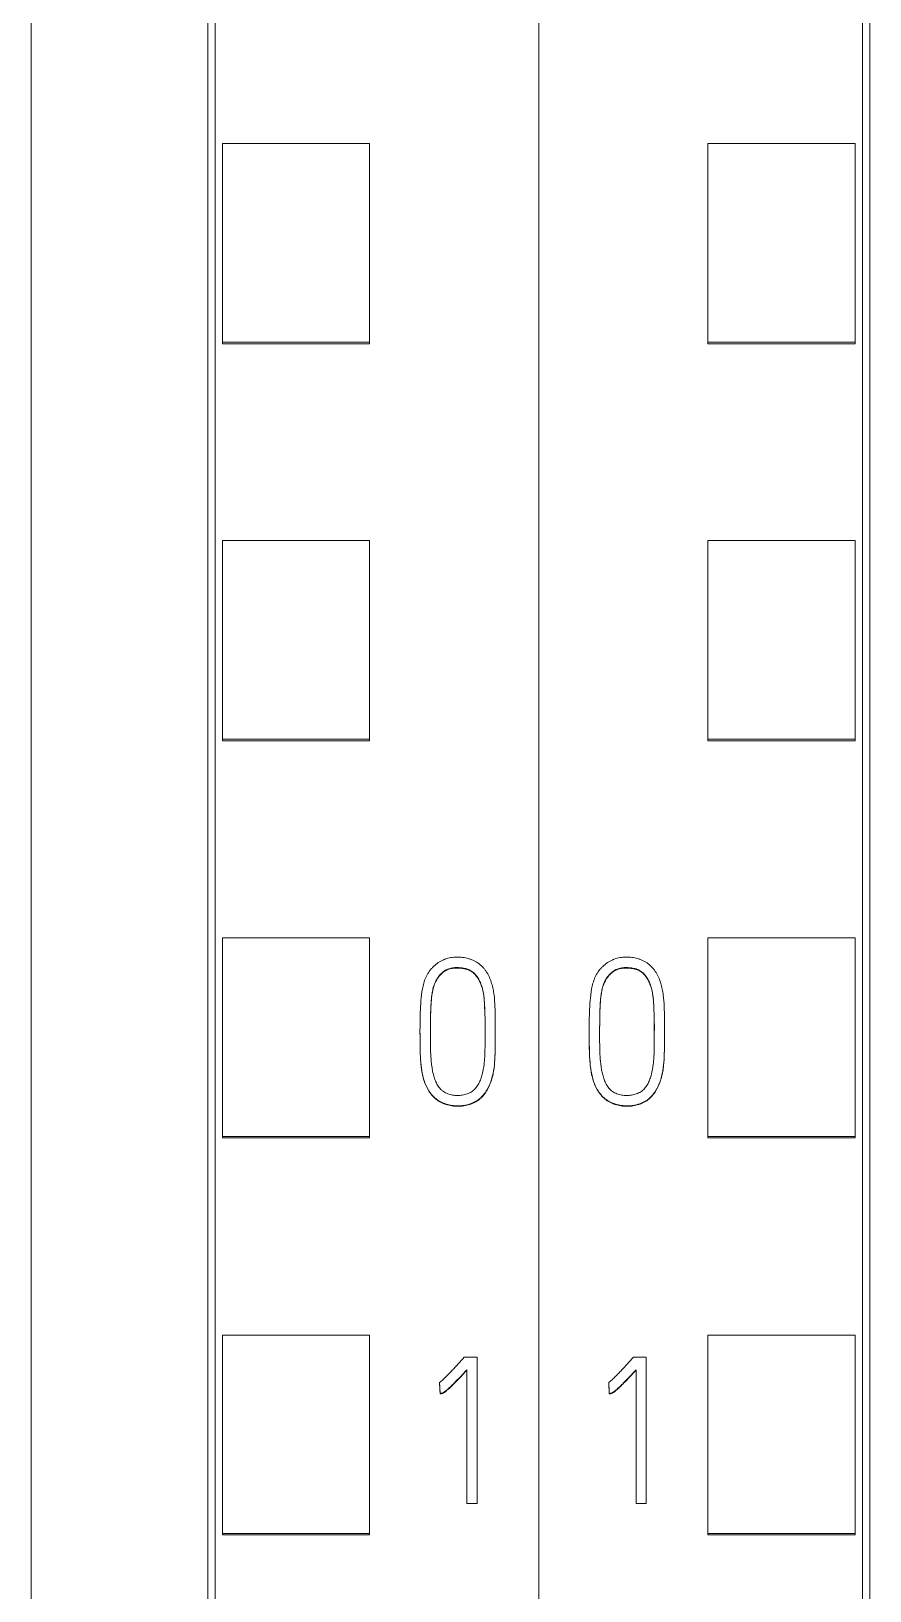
# Model space of a CAD drawing. Header units: millimetres. Extents: x 4134 to 7422, y 1400 to 3585.
# Drawn here: x 5174.15 to 5185.55, y 3293.97 to 3315.18 of the extents above; entities that cross this region are included whole.
import ezdxf

# ---------------------------------------------------------------- set-up
doc = ezdxf.new("R2010")
doc.units = ezdxf.units.MM
doc.layers.add('000-PI-Oprema', color=30, linetype='Continuous', lineweight=5)

# ---------------------------------------------------------------- blocks, each defined once
blk = doc.blocks.new('S7-1500 DI HF - 6ES7521-1BL00-0AB0')
at = {"layer": '000-PI-Oprema', "color": 0, "linetype": 'ByBlock', "lineweight": 0}
for p, q in [((0, 134.681), (0, 21.262)), ((34.8, 134.681), (34.8, 21.262)), ((4.4, 132.4), (4.4, 23.585)), ((30.4, 23.585), (30.4, 132.4)), ((2.3, 85.17), (2.3, 87.872)), ((4.3, 87.872), (2.3, 87.872)), ((4.3, 85.17), (4.3, 87.872)), ((30.5, 85.17), (30.5, 87.872)), ((30.5, 87.872), (32.5, 87.872)), ((32.5, 85.17), (32.5, 87.872)), ((2.3, 85.149), (2.3, 85.17)), ((4.3, 85.17), (2.3, 85.17)), ((4.3, 85.149), (2.3, 85.149)), ((4.3, 85.149), (4.3, 85.17)), ((30.5, 85.17), (32.5, 85.17)), ((30.5, 85.149), (30.5, 85.17)), ((30.5, 85.149), (32.5, 85.149)), ((32.5, 85.149), (32.5, 85.17)), ((2.3, 79.769), (2.3, 82.471)), ((4.3, 82.471), (2.3, 82.471)), ((4.3, 79.769), (4.3, 82.471)), ((30.5, 79.769), (30.5, 82.471)), ((30.5, 82.471), (32.5, 82.471)), ((32.5, 79.769), (32.5, 82.471)), ((2.3, 79.75), (2.3, 79.769)), ((4.3, 79.769), (2.3, 79.769)), ((4.3, 79.75), (4.3, 79.769)), ((30.5, 79.75), (30.5, 79.769)), ((30.5, 79.769), (32.5, 79.769)), ((32.5, 79.75), (32.5, 79.769)), ((4.3, 79.75), (2.3, 79.75)), ((30.5, 79.75), (32.5, 79.75)), ((2.3, 74.367), (2.3, 77.069)), ((4.3, 77.069), (2.3, 77.069)), ((4.3, 74.367), (4.3, 77.069)), ((30.5, 74.367), (30.5, 77.069)), ((30.5, 77.069), (32.5, 77.069)), ((32.5, 74.367), (32.5, 77.069)), ((0.685, 75.808), (0.685, 75.802)), ((1.709, 75.76), (1.709, 75.766)), ((33.185, 75.808), (33.185, 75.802)), ((34.209, 75.76), (34.209, 75.766)), ((2.3, 74.35), (2.3, 74.367)), ((4.3, 74.367), (2.3, 74.367)), ((4.3, 74.35), (2.3, 74.35)), ((4.3, 74.35), (4.3, 74.367)), ((30.5, 74.35), (30.5, 74.367)), ((30.5, 74.367), (32.5, 74.367)), ((30.5, 74.35), (32.5, 74.35)), ((32.5, 74.35), (32.5, 74.367)), ((2.3, 68.966), (2.3, 71.667)), ((4.3, 71.667), (2.3, 71.667)), ((4.3, 68.966), (4.3, 71.667)), ((30.5, 68.966), (30.5, 71.667)), ((30.5, 71.667), (32.5, 71.667)), ((32.5, 68.966), (32.5, 71.667)), ((1.461, 71.366), (1.286, 71.366)), ((1.461, 69.377), (1.461, 71.366)), ((33.961, 71.366), (33.786, 71.366)), ((33.961, 69.377), (33.961, 71.366)), ((1.322, 71.194), (1.322, 69.377)), ((33.822, 71.194), (33.822, 69.377)), ((0.95, 71.02), (0.95, 71.014)), ((0.959, 70.873), (0.959, 70.867)), ((33.45, 71.02), (33.45, 71.014)), ((33.459, 70.873), (33.459, 70.867)), ((1.322, 69.377), (1.461, 69.377)), ((33.822, 69.377), (33.961, 69.377)), ((2.3, 68.95), (2.3, 68.966)), ((4.3, 68.966), (2.3, 68.966)), ((4.3, 68.95), (2.3, 68.95)), ((4.3, 68.95), (4.3, 68.966)), ((30.5, 68.95), (30.5, 68.966)), ((30.5, 68.966), (32.5, 68.966)), ((30.5, 68.95), (32.5, 68.95)), ((32.5, 68.95), (32.5, 68.966))]:
    blk.add_line(p, q, dxfattribs=at)
for points, knots in [([(4.5, 132.586), (4.5, 129.542), (4.5, 119.972), (4.5, 105.802), (4.5, 91.235), (4.5, 77.025), (4.5, 62.731), (4.5, 47.245), (4.5, 34.605), (4.5, 26.64), (4.5, 23.299)], [0, 0, 0, 0, 0.083934, 0.263736, 0.389889, 0.484142, 0.653794, 0.78188, 0.908517, 1, 1, 1, 1]), ([(30.3, 23.299), (30.3, 26.64), (30.3, 34.605), (30.3, 47.245), (30.3, 62.731), (30.3, 77.025), (30.3, 91.235), (30.3, 105.802), (30.3, 119.972), (30.3, 129.542), (30.3, 132.586)], [0, 0, 0, 0, 0.091483, 0.21812, 0.346206, 0.515858, 0.610111, 0.736264, 0.916066, 1, 1, 1, 1]), ([(27.9, 129.52), (27.9, 127.497), (27.9, 118.948), (27.9, 105.802), (27.9, 91.235), (27.9, 77.025), (27.9, 62.731), (27.9, 47.245), (27.9, 34.486), (27.9, 25.605), (27.9, 21.348), (27.9, 20.55)], [0, 0, 0, 0, 0.055935, 0.236292, 0.362833, 0.457376, 0.627551, 0.756032, 0.883059, 0.978086, 1, 1, 1, 1]), ([(1.026, 76.779), (1.052, 76.789), (1.078, 76.796), (1.13, 76.805), (1.157, 76.808), (1.212, 76.809), (1.238, 76.807), (1.292, 76.8), (1.318, 76.794), (1.357, 76.783), (1.37, 76.778), (1.395, 76.769), (1.42, 76.758), (1.444, 76.746), (1.461, 76.735), (1.467, 76.732), (1.478, 76.724), (1.483, 76.72), (1.51, 76.7), (1.53, 76.681), (1.556, 76.651), (1.564, 76.64), (1.58, 76.619), (1.588, 76.607), (1.609, 76.573), (1.621, 76.549), (1.642, 76.5), (1.651, 76.475), (1.663, 76.436), (1.667, 76.423), (1.673, 76.397), (1.682, 76.358), (1.697, 76.266), (1.702, 76.187), (1.707, 76.081), (1.708, 76.028), (1.709, 75.922), (1.709, 75.869), (1.709, 75.763), (1.709, 75.657), (1.708, 75.551), (1.704, 75.446), (1.702, 75.393), (1.691, 75.287), (1.682, 75.235), (1.665, 75.17), (1.662, 75.157), (1.653, 75.131), (1.649, 75.118), (1.635, 75.08), (1.624, 75.056), (1.606, 75.019), (1.599, 75.008), (1.585, 74.984), (1.578, 74.973), (1.555, 74.94), (1.537, 74.92), (1.508, 74.892), (1.498, 74.883), (1.482, 74.871), (1.477, 74.867), (1.465, 74.859), (1.46, 74.855), (1.431, 74.837), (1.407, 74.826), (1.369, 74.811), (1.356, 74.807), (1.33, 74.8), (1.316, 74.796), (1.277, 74.789), (1.25, 74.786), (1.21, 74.784), (1.196, 74.784), (1.169, 74.785), (1.155, 74.786), (1.115, 74.79), (1.088, 74.795), (1.049, 74.806), (1.037, 74.81), (1.011, 74.819), (0.998, 74.824), (0.961, 74.841), (0.938, 74.855), (0.905, 74.878), (0.895, 74.887), (0.874, 74.905), (0.865, 74.915), (0.837, 74.945), (0.821, 74.966), (0.799, 75.001), (0.792, 75.012), (0.779, 75.036), (0.773, 75.048), (0.757, 75.085), (0.747, 75.11), (0.735, 75.149), (0.731, 75.162), (0.725, 75.188), (0.722, 75.201), (0.713, 75.241), (0.709, 75.267), (0.691, 75.4), (0.688, 75.507), (0.686, 75.668), (0.685, 75.721), (0.685, 75.828), (0.685, 75.882), (0.687, 75.989), (0.688, 76.042), (0.693, 76.149), (0.696, 76.202), (0.707, 76.308), (0.714, 76.361), (0.732, 76.44), (0.739, 76.466), (0.753, 76.504), (0.758, 76.517), (0.769, 76.542), (0.775, 76.555), (0.795, 76.591), (0.81, 76.614), (0.836, 76.646), (0.846, 76.656), (0.865, 76.676), (0.875, 76.686), (0.906, 76.713), (0.928, 76.729), (0.963, 76.75), (0.976, 76.757), (0.994, 76.766), (1.004, 76.77), (1.015, 76.775), (1.02, 76.777), (1.023, 76.778), (1.025, 76.779), (1.026, 76.779)], [0, 0, 0, 0, 0.015625, 0.015625, 0.03125, 0.03125, 0.046875, 0.046875, 0.0625, 0.0625, 0.070313, 0.070313, 0.078125, 0.085938, 0.085938, 0.089844, 0.089844, 0.09375, 0.09375, 0.109375, 0.109375, 0.117188, 0.117188, 0.125, 0.125, 0.140625, 0.140625, 0.15625, 0.15625, 0.164063, 0.164063, 0.171875, 0.1875, 0.21875, 0.21875, 0.25, 0.25, 0.28125, 0.28125, 0.3125, 0.34375, 0.34375, 0.375, 0.375, 0.40625, 0.40625, 0.414063, 0.414063, 0.421875, 0.421875, 0.4375, 0.4375, 0.445313, 0.445313, 0.453125, 0.453125, 0.46875, 0.46875, 0.476563, 0.476563, 0.480469, 0.480469, 0.484375, 0.484375, 0.5, 0.5, 0.507813, 0.507813, 0.515625, 0.515625, 0.53125, 0.53125, 0.539063, 0.539063, 0.546875, 0.546875, 0.5625, 0.5625, 0.570313, 0.570313, 0.578125, 0.578125, 0.59375, 0.59375, 0.601563, 0.601563, 0.609375, 0.609375, 0.625, 0.625, 0.632813, 0.632813, 0.640625, 0.640625, 0.65625, 0.65625, 0.664063, 0.664063, 0.671875, 0.671875, 0.6875, 0.6875, 0.75, 0.75, 0.78125, 0.78125, 0.8125, 0.8125, 0.84375, 0.84375, 0.875, 0.875, 0.90625, 0.90625, 0.921875, 0.921875, 0.929688, 0.929688, 0.9375, 0.9375, 0.953125, 0.953125, 0.960938, 0.960938, 0.96875, 0.96875, 0.984375, 0.984375, 0.992188, 0.992188, 0.996094, 0.998047, 0.999023, 0.999023, 1, 1, 1, 1]), ([(33.526, 76.779), (33.552, 76.789), (33.578, 76.796), (33.63, 76.805), (33.657, 76.808), (33.712, 76.809), (33.738, 76.807), (33.792, 76.8), (33.818, 76.794), (33.857, 76.783), (33.87, 76.778), (33.895, 76.769), (33.92, 76.758), (33.944, 76.746), (33.961, 76.735), (33.967, 76.732), (33.978, 76.724), (33.983, 76.72), (34.01, 76.7), (34.03, 76.681), (34.056, 76.651), (34.064, 76.64), (34.08, 76.619), (34.088, 76.607), (34.109, 76.573), (34.121, 76.549), (34.142, 76.5), (34.151, 76.475), (34.163, 76.436), (34.167, 76.423), (34.173, 76.397), (34.182, 76.358), (34.197, 76.266), (34.202, 76.187), (34.207, 76.081), (34.208, 76.028), (34.209, 75.922), (34.209, 75.869), (34.209, 75.763), (34.209, 75.657), (34.208, 75.551), (34.204, 75.446), (34.202, 75.393), (34.191, 75.287), (34.182, 75.235), (34.165, 75.17), (34.162, 75.157), (34.153, 75.131), (34.149, 75.118), (34.135, 75.08), (34.124, 75.056), (34.106, 75.019), (34.099, 75.008), (34.085, 74.984), (34.078, 74.973), (34.055, 74.94), (34.037, 74.92), (34.008, 74.892), (33.998, 74.883), (33.982, 74.871), (33.977, 74.867), (33.965, 74.859), (33.96, 74.855), (33.931, 74.837), (33.907, 74.826), (33.869, 74.811), (33.856, 74.807), (33.83, 74.8), (33.816, 74.796), (33.777, 74.789), (33.75, 74.786), (33.71, 74.784), (33.696, 74.784), (33.669, 74.785), (33.655, 74.786), (33.615, 74.79), (33.588, 74.795), (33.549, 74.806), (33.537, 74.81), (33.511, 74.819), (33.498, 74.824), (33.461, 74.841), (33.438, 74.855), (33.405, 74.878), (33.395, 74.887), (33.374, 74.905), (33.365, 74.915), (33.337, 74.945), (33.321, 74.966), (33.299, 75.001), (33.292, 75.012), (33.279, 75.036), (33.273, 75.048), (33.257, 75.085), (33.247, 75.11), (33.235, 75.149), (33.231, 75.162), (33.225, 75.188), (33.222, 75.201), (33.213, 75.241), (33.209, 75.267), (33.191, 75.4), (33.188, 75.507), (33.186, 75.668), (33.185, 75.721), (33.185, 75.828), (33.185, 75.882), (33.187, 75.989), (33.188, 76.042), (33.193, 76.149), (33.196, 76.202), (33.207, 76.308), (33.214, 76.361), (33.232, 76.44), (33.239, 76.466), (33.253, 76.504), (33.258, 76.517), (33.269, 76.542), (33.275, 76.555), (33.295, 76.591), (33.31, 76.614), (33.336, 76.646), (33.346, 76.656), (33.365, 76.676), (33.375, 76.686), (33.406, 76.713), (33.428, 76.729), (33.463, 76.75), (33.476, 76.757), (33.494, 76.766), (33.504, 76.77), (33.515, 76.775), (33.52, 76.777), (33.523, 76.778), (33.525, 76.779), (33.526, 76.779)], [0, 0, 0, 0, 0.015625, 0.015625, 0.03125, 0.03125, 0.046875, 0.046875, 0.0625, 0.0625, 0.070312, 0.070312, 0.078125, 0.085937, 0.085937, 0.089844, 0.089844, 0.09375, 0.09375, 0.109375, 0.109375, 0.117187, 0.117187, 0.125, 0.125, 0.140625, 0.140625, 0.15625, 0.15625, 0.164062, 0.164062, 0.171875, 0.1875, 0.21875, 0.21875, 0.25, 0.25, 0.28125, 0.28125, 0.3125, 0.34375, 0.34375, 0.375, 0.375, 0.40625, 0.40625, 0.414062, 0.414062, 0.421875, 0.421875, 0.4375, 0.4375, 0.445312, 0.445312, 0.453125, 0.453125, 0.46875, 0.46875, 0.476562, 0.476562, 0.480469, 0.480469, 0.484375, 0.484375, 0.5, 0.5, 0.507812, 0.507812, 0.515625, 0.515625, 0.53125, 0.53125, 0.539062, 0.539062, 0.546875, 0.546875, 0.5625, 0.5625, 0.570312, 0.570312, 0.578125, 0.578125, 0.59375, 0.59375, 0.601562, 0.601562, 0.609375, 0.609375, 0.625, 0.625, 0.632812, 0.632812, 0.640625, 0.640625, 0.65625, 0.65625, 0.664062, 0.664062, 0.671875, 0.671875, 0.6875, 0.6875, 0.75, 0.75, 0.78125, 0.78125, 0.8125, 0.8125, 0.84375, 0.84375, 0.875, 0.875, 0.90625, 0.90625, 0.921875, 0.921875, 0.929687, 0.929687, 0.9375, 0.9375, 0.953125, 0.953125, 0.960937, 0.960937, 0.96875, 0.96875, 0.984375, 0.984375, 0.992187, 0.992187, 0.996094, 0.998047, 0.999023, 0.999023, 1, 1, 1, 1]), ([(1.369, 76.626), (1.389, 76.615), (1.407, 76.602), (1.439, 76.571), (1.453, 76.553), (1.478, 76.516), (1.489, 76.496), (1.508, 76.456), (1.517, 76.435), (1.538, 76.371), (1.547, 76.328), (1.555, 76.262), (1.557, 76.239), (1.561, 76.195), (1.562, 76.172), (1.567, 76.061), (1.57, 75.971), (1.571, 75.793), (1.57, 75.703), (1.569, 75.569), (1.568, 75.502), (1.564, 75.435), (1.561, 75.391), (1.558, 75.368), (1.55, 75.302), (1.542, 75.258), (1.525, 75.193), (1.519, 75.172), (1.508, 75.14), (1.504, 75.13), (1.495, 75.109), (1.485, 75.089), (1.474, 75.07), (1.462, 75.051), (1.455, 75.041), (1.434, 75.015), (1.419, 74.999), (1.391, 74.979), (1.382, 74.973), (1.362, 74.962), (1.352, 74.957), (1.331, 74.948), (1.321, 74.945), (1.299, 74.938), (1.288, 74.935), (1.255, 74.929), (1.233, 74.926), (1.2, 74.925), (1.188, 74.925), (1.166, 74.926), (1.155, 74.927), (1.122, 74.932), (1.1, 74.937), (1.068, 74.947), (1.057, 74.951), (1.036, 74.96), (1.016, 74.97), (0.998, 74.983), (0.985, 74.993), (0.98, 74.997), (0.972, 75.005), (0.968, 75.009), (0.956, 75.021), (0.949, 75.029), (0.936, 75.047), (0.93, 75.057), (0.912, 75.086), (0.903, 75.106), (0.886, 75.147), (0.879, 75.169), (0.87, 75.201), (0.867, 75.212), (0.862, 75.233), (0.854, 75.266), (0.849, 75.299), (0.84, 75.364), (0.836, 75.408), (0.828, 75.54), (0.827, 75.628), (0.827, 75.761), (0.827, 75.805), (0.828, 75.893), (0.828, 76.025), (0.833, 76.157), (0.843, 76.267), (0.846, 76.289), (0.853, 76.333), (0.857, 76.355), (0.864, 76.387), (0.867, 76.397), (0.874, 76.419), (0.877, 76.429), (0.889, 76.46), (0.898, 76.48), (0.914, 76.508), (0.92, 76.518), (0.933, 76.536), (0.939, 76.545), (0.96, 76.571), (0.976, 76.586), (1.001, 76.607), (1.01, 76.614), (1.029, 76.626), (1.038, 76.632), (1.068, 76.646), (1.089, 76.653), (1.132, 76.662), (1.154, 76.664), (1.198, 76.665), (1.22, 76.664), (1.264, 76.659), (1.286, 76.656), (1.318, 76.648), (1.329, 76.644), (1.344, 76.638), (1.349, 76.636), (1.357, 76.633), (1.359, 76.632), (1.364, 76.629), (1.367, 76.628), (1.369, 76.626)], [0, 0, 0, 0, 0.015625, 0.015625, 0.03125, 0.03125, 0.046875, 0.046875, 0.0625, 0.0625, 0.09375, 0.09375, 0.109375, 0.109375, 0.125, 0.125, 0.1875, 0.1875, 0.25, 0.25, 0.28125, 0.296875, 0.296875, 0.3125, 0.3125, 0.34375, 0.34375, 0.359375, 0.359375, 0.367188, 0.367188, 0.375, 0.382813, 0.382813, 0.390625, 0.390625, 0.40625, 0.40625, 0.414063, 0.414063, 0.421875, 0.421875, 0.429688, 0.429688, 0.4375, 0.4375, 0.453125, 0.453125, 0.460938, 0.460938, 0.46875, 0.46875, 0.484375, 0.484375, 0.492188, 0.492188, 0.5, 0.507813, 0.507813, 0.511719, 0.511719, 0.515625, 0.515625, 0.523438, 0.523438, 0.53125, 0.53125, 0.546875, 0.546875, 0.5625, 0.5625, 0.570313, 0.570313, 0.578125, 0.59375, 0.59375, 0.625, 0.625, 0.6875, 0.6875, 0.71875, 0.71875, 0.75, 0.8125, 0.8125, 0.828125, 0.828125, 0.84375, 0.84375, 0.851563, 0.851563, 0.859375, 0.859375, 0.875, 0.875, 0.882813, 0.882813, 0.890625, 0.890625, 0.90625, 0.90625, 0.914063, 0.914063, 0.921875, 0.921875, 0.9375, 0.9375, 0.953125, 0.953125, 0.96875, 0.96875, 0.984375, 0.984375, 0.992187, 0.992187, 0.996094, 0.996094, 0.998047, 0.998047, 1, 1, 1, 1]), ([(1.369, 76.62), (1.349, 76.631), (1.328, 76.639), (1.296, 76.647), (1.285, 76.649), (1.263, 76.653), (1.252, 76.655), (1.219, 76.658), (1.196, 76.659), (1.152, 76.658), (1.13, 76.655), (1.097, 76.648), (1.086, 76.645), (1.065, 76.638), (1.054, 76.633), (1.034, 76.623), (1.025, 76.618), (1.006, 76.605), (0.997, 76.598), (0.98, 76.583), (0.972, 76.576), (0.956, 76.559), (0.949, 76.551), (0.928, 76.524), (0.916, 76.505), (0.9, 76.476), (0.895, 76.466), (0.886, 76.445), (0.882, 76.435), (0.87, 76.403), (0.864, 76.382), (0.85, 76.316), (0.844, 76.272), (0.836, 76.184), (0.833, 76.139), (0.83, 76.05), (0.829, 76.006), (0.828, 75.917), (0.827, 75.872), (0.827, 75.789), (0.827, 75.751), (0.827, 75.712)], [0, 0, 0, 0, 0.050692, 0.050692, 0.076038, 0.076038, 0.101384, 0.101384, 0.152076, 0.152076, 0.202768, 0.202768, 0.228114, 0.228114, 0.25346, 0.25346, 0.278806, 0.278806, 0.304152, 0.304152, 0.329498, 0.329498, 0.354844, 0.354844, 0.405536, 0.405536, 0.430882, 0.430882, 0.456228, 0.456228, 0.506919, 0.506919, 0.608303, 0.608303, 0.709687, 0.709687, 0.811071, 0.811071, 0.912455, 0.912455, 1, 1, 1, 1]), ([(1.571, 75.808), (1.571, 75.834), (1.571, 75.86), (1.57, 75.974), (1.567, 76.062), (1.56, 76.194), (1.558, 76.238), (1.546, 76.325), (1.537, 76.368), (1.52, 76.42), (1.516, 76.431), (1.507, 76.451), (1.503, 76.462), (1.488, 76.492), (1.478, 76.511), (1.459, 76.538), (1.452, 76.547), (1.438, 76.565), (1.423, 76.581), (1.406, 76.595), (1.393, 76.605), (1.388, 76.609), (1.379, 76.615), (1.374, 76.617), (1.369, 76.62)], [0, 0, 0, 0, 0.088977, 0.088977, 0.392651, 0.392651, 0.544488, 0.544488, 0.696326, 0.696326, 0.734285, 0.734285, 0.772244, 0.772244, 0.848163, 0.848163, 0.886122, 0.886122, 0.924081, 0.962041, 0.962041, 0.98102, 0.98102, 1, 1, 1, 1]), ([(33.869, 76.626), (33.889, 76.615), (33.907, 76.602), (33.939, 76.571), (33.953, 76.553), (33.978, 76.516), (33.989, 76.496), (34.008, 76.456), (34.017, 76.435), (34.038, 76.371), (34.047, 76.328), (34.055, 76.262), (34.057, 76.239), (34.061, 76.195), (34.062, 76.172), (34.067, 76.061), (34.07, 75.971), (34.071, 75.793), (34.07, 75.703), (34.069, 75.569), (34.068, 75.502), (34.064, 75.435), (34.061, 75.391), (34.058, 75.368), (34.05, 75.302), (34.042, 75.258), (34.025, 75.193), (34.019, 75.172), (34.008, 75.14), (34.004, 75.13), (33.995, 75.109), (33.985, 75.089), (33.974, 75.07), (33.962, 75.051), (33.955, 75.041), (33.934, 75.015), (33.919, 74.999), (33.891, 74.979), (33.882, 74.973), (33.862, 74.962), (33.852, 74.957), (33.831, 74.948), (33.821, 74.945), (33.799, 74.938), (33.788, 74.935), (33.755, 74.929), (33.733, 74.926), (33.7, 74.925), (33.688, 74.925), (33.666, 74.926), (33.655, 74.927), (33.622, 74.932), (33.6, 74.937), (33.568, 74.947), (33.557, 74.951), (33.536, 74.96), (33.516, 74.97), (33.498, 74.983), (33.485, 74.993), (33.48, 74.997), (33.472, 75.005), (33.468, 75.009), (33.456, 75.021), (33.449, 75.029), (33.436, 75.047), (33.43, 75.057), (33.412, 75.086), (33.403, 75.106), (33.386, 75.147), (33.379, 75.169), (33.37, 75.201), (33.367, 75.212), (33.362, 75.233), (33.354, 75.266), (33.349, 75.299), (33.34, 75.364), (33.336, 75.408), (33.328, 75.54), (33.327, 75.628), (33.327, 75.761), (33.327, 75.805), (33.328, 75.893), (33.328, 76.025), (33.333, 76.157), (33.343, 76.267), (33.346, 76.289), (33.353, 76.333), (33.357, 76.355), (33.364, 76.387), (33.367, 76.397), (33.374, 76.419), (33.377, 76.429), (33.389, 76.46), (33.398, 76.48), (33.414, 76.508), (33.42, 76.518), (33.433, 76.536), (33.439, 76.545), (33.46, 76.571), (33.476, 76.586), (33.501, 76.607), (33.51, 76.614), (33.529, 76.626), (33.538, 76.632), (33.568, 76.646), (33.589, 76.653), (33.632, 76.662), (33.654, 76.664), (33.698, 76.665), (33.72, 76.664), (33.764, 76.659), (33.786, 76.656), (33.818, 76.648), (33.829, 76.644), (33.844, 76.638), (33.849, 76.636), (33.857, 76.633), (33.859, 76.632), (33.864, 76.629), (33.867, 76.628), (33.869, 76.626)], [0, 0, 0, 0, 0.015625, 0.015625, 0.03125, 0.03125, 0.046875, 0.046875, 0.0625, 0.0625, 0.09375, 0.09375, 0.109375, 0.109375, 0.125, 0.125, 0.1875, 0.1875, 0.25, 0.25, 0.28125, 0.296875, 0.296875, 0.3125, 0.3125, 0.34375, 0.34375, 0.359375, 0.359375, 0.367187, 0.367187, 0.375, 0.382812, 0.382812, 0.390625, 0.390625, 0.40625, 0.40625, 0.414062, 0.414062, 0.421875, 0.421875, 0.429687, 0.429687, 0.4375, 0.4375, 0.453125, 0.453125, 0.460937, 0.460937, 0.46875, 0.46875, 0.484375, 0.484375, 0.492187, 0.492187, 0.5, 0.507812, 0.507812, 0.511719, 0.511719, 0.515625, 0.515625, 0.523437, 0.523437, 0.53125, 0.53125, 0.546875, 0.546875, 0.5625, 0.5625, 0.570312, 0.570312, 0.578125, 0.59375, 0.59375, 0.625, 0.625, 0.6875, 0.6875, 0.71875, 0.71875, 0.75, 0.8125, 0.8125, 0.828125, 0.828125, 0.84375, 0.84375, 0.851562, 0.851562, 0.859375, 0.859375, 0.875, 0.875, 0.882812, 0.882812, 0.890625, 0.890625, 0.90625, 0.90625, 0.914062, 0.914062, 0.921875, 0.921875, 0.9375, 0.9375, 0.953125, 0.953125, 0.96875, 0.96875, 0.984375, 0.984375, 0.992188, 0.992188, 0.996094, 0.996094, 0.998047, 0.998047, 1, 1, 1, 1]), ([(33.869, 76.62), (33.849, 76.631), (33.828, 76.639), (33.796, 76.647), (33.785, 76.649), (33.763, 76.653), (33.752, 76.655), (33.719, 76.658), (33.696, 76.659), (33.652, 76.658), (33.63, 76.655), (33.597, 76.648), (33.586, 76.645), (33.565, 76.638), (33.554, 76.633), (33.534, 76.623), (33.525, 76.618), (33.506, 76.605), (33.497, 76.598), (33.48, 76.583), (33.472, 76.576), (33.456, 76.559), (33.449, 76.551), (33.428, 76.524), (33.416, 76.505), (33.4, 76.476), (33.395, 76.466), (33.386, 76.445), (33.382, 76.435), (33.37, 76.403), (33.364, 76.382), (33.35, 76.316), (33.344, 76.272), (33.336, 76.184), (33.333, 76.139), (33.33, 76.05), (33.329, 76.006), (33.328, 75.917), (33.327, 75.872), (33.327, 75.789), (33.327, 75.751), (33.327, 75.712)], [0, 0, 0, 0, 0.050692, 0.050692, 0.076038, 0.076038, 0.101384, 0.101384, 0.152076, 0.152076, 0.202768, 0.202768, 0.228114, 0.228114, 0.25346, 0.25346, 0.278806, 0.278806, 0.304152, 0.304152, 0.329498, 0.329498, 0.354844, 0.354844, 0.405536, 0.405536, 0.430882, 0.430882, 0.456228, 0.456228, 0.506919, 0.506919, 0.608303, 0.608303, 0.709687, 0.709687, 0.811071, 0.811071, 0.912455, 0.912455, 1, 1, 1, 1]), ([(34.071, 75.808), (34.071, 75.834), (34.071, 75.86), (34.07, 75.974), (34.067, 76.062), (34.06, 76.194), (34.058, 76.238), (34.046, 76.325), (34.037, 76.368), (34.02, 76.42), (34.016, 76.431), (34.007, 76.451), (34.003, 76.462), (33.988, 76.492), (33.978, 76.511), (33.959, 76.538), (33.952, 76.547), (33.938, 76.565), (33.923, 76.581), (33.906, 76.595), (33.893, 76.605), (33.888, 76.609), (33.879, 76.615), (33.874, 76.617), (33.869, 76.62)], [0, 0, 0, 0, 0.088977, 0.088977, 0.392651, 0.392651, 0.544488, 0.544488, 0.696326, 0.696326, 0.734285, 0.734285, 0.772244, 0.772244, 0.848163, 0.848163, 0.886122, 0.886122, 0.924081, 0.962041, 0.962041, 0.98102, 0.98102, 1, 1, 1, 1]), ([(0.685, 75.802), (0.685, 75.738), (0.686, 75.674), (0.687, 75.557), (0.688, 75.503), (0.692, 75.422), (0.694, 75.395), (0.699, 75.342), (0.702, 75.315), (0.712, 75.235), (0.723, 75.182), (0.743, 75.118), (0.747, 75.105), (0.757, 75.08), (0.762, 75.067), (0.778, 75.031), (0.791, 75.007), (0.813, 74.973), (0.82, 74.962), (0.837, 74.941), (0.845, 74.93), (0.872, 74.9), (0.892, 74.882), (0.925, 74.858), (0.936, 74.851), (0.959, 74.837), (0.971, 74.83), (1.008, 74.813), (1.033, 74.804), (1.073, 74.793), (1.086, 74.79), (1.112, 74.785), (1.126, 74.783), (1.166, 74.779), (1.193, 74.777), (1.234, 74.779), (1.247, 74.78), (1.274, 74.783), (1.287, 74.785), (1.327, 74.792), (1.352, 74.799), (1.39, 74.813), (1.403, 74.818), (1.428, 74.83), (1.439, 74.837), (1.474, 74.857), (1.496, 74.874), (1.535, 74.911), (1.553, 74.932), (1.576, 74.965), (1.584, 74.976), (1.598, 74.999), (1.605, 75.011), (1.623, 75.047), (1.634, 75.071), (1.653, 75.122), (1.661, 75.147), (1.675, 75.199), (1.681, 75.226), (1.69, 75.279), (1.701, 75.358), (1.704, 75.438), (1.708, 75.545), (1.709, 75.634), (1.709, 75.724), (1.709, 75.76)], [0, 0, 0, 0, 0.074801, 0.074801, 0.137845, 0.137845, 0.169367, 0.169367, 0.200889, 0.200889, 0.263933, 0.263933, 0.279694, 0.279694, 0.295455, 0.295455, 0.326976, 0.326976, 0.342737, 0.342737, 0.358498, 0.358498, 0.39002, 0.39002, 0.405781, 0.405781, 0.421542, 0.421542, 0.453064, 0.453064, 0.468825, 0.468825, 0.484586, 0.484586, 0.516108, 0.516108, 0.531869, 0.531869, 0.54763, 0.54763, 0.579151, 0.579151, 0.594912, 0.594912, 0.610673, 0.610673, 0.642195, 0.642195, 0.673717, 0.673717, 0.689478, 0.689478, 0.705239, 0.705239, 0.736761, 0.736761, 0.768283, 0.768283, 0.799805, 0.799805, 0.831326, 0.89437, 0.89437, 0.957414, 1, 1, 1, 1]), ([(33.185, 75.802), (33.185, 75.738), (33.186, 75.674), (33.187, 75.557), (33.188, 75.503), (33.192, 75.422), (33.194, 75.395), (33.199, 75.342), (33.202, 75.315), (33.212, 75.235), (33.223, 75.182), (33.243, 75.118), (33.247, 75.105), (33.257, 75.08), (33.262, 75.067), (33.278, 75.031), (33.291, 75.007), (33.313, 74.973), (33.32, 74.962), (33.337, 74.941), (33.345, 74.93), (33.372, 74.9), (33.392, 74.882), (33.425, 74.858), (33.436, 74.851), (33.459, 74.837), (33.471, 74.83), (33.508, 74.813), (33.533, 74.804), (33.573, 74.793), (33.586, 74.79), (33.612, 74.785), (33.626, 74.783), (33.666, 74.779), (33.693, 74.777), (33.734, 74.779), (33.747, 74.78), (33.774, 74.783), (33.787, 74.785), (33.827, 74.792), (33.852, 74.799), (33.89, 74.813), (33.903, 74.818), (33.928, 74.83), (33.939, 74.837), (33.974, 74.857), (33.996, 74.874), (34.035, 74.911), (34.053, 74.932), (34.076, 74.965), (34.084, 74.976), (34.098, 74.999), (34.105, 75.011), (34.123, 75.047), (34.134, 75.071), (34.153, 75.122), (34.161, 75.147), (34.175, 75.199), (34.181, 75.226), (34.19, 75.279), (34.201, 75.358), (34.204, 75.438), (34.208, 75.545), (34.209, 75.634), (34.209, 75.724), (34.209, 75.76)], [0, 0, 0, 0, 0.074801, 0.074801, 0.137845, 0.137845, 0.169367, 0.169367, 0.200889, 0.200889, 0.263933, 0.263933, 0.279694, 0.279694, 0.295455, 0.295455, 0.326976, 0.326976, 0.342737, 0.342737, 0.358498, 0.358498, 0.39002, 0.39002, 0.405781, 0.405781, 0.421542, 0.421542, 0.453064, 0.453064, 0.468825, 0.468825, 0.484586, 0.484586, 0.516108, 0.516108, 0.531869, 0.531869, 0.54763, 0.54763, 0.579151, 0.579151, 0.594912, 0.594912, 0.610673, 0.610673, 0.642195, 0.642195, 0.673717, 0.673717, 0.689478, 0.689478, 0.705239, 0.705239, 0.736761, 0.736761, 0.768283, 0.768283, 0.799805, 0.799805, 0.831326, 0.89437, 0.89437, 0.957414, 1, 1, 1, 1]), ([(1.286, 71.366), (1.26, 71.336), (1.233, 71.306), (1.178, 71.247), (1.151, 71.217), (1.11, 71.173), (1.096, 71.159), (1.068, 71.13), (1.054, 71.115), (1.025, 71.087), (1.011, 71.073), (0.981, 71.046), (0.966, 71.033), (0.95, 71.02)], [0, 0, 0, 0, 0.25, 0.25, 0.5, 0.5, 0.625, 0.625, 0.75, 0.75, 0.875, 0.875, 1, 1, 1, 1]), ([(33.786, 71.366), (33.76, 71.336), (33.733, 71.306), (33.678, 71.247), (33.651, 71.217), (33.61, 71.173), (33.596, 71.159), (33.568, 71.13), (33.554, 71.115), (33.525, 71.087), (33.511, 71.073), (33.481, 71.046), (33.466, 71.033), (33.45, 71.02)], [0, 0, 0, 0, 0.25, 0.25, 0.5, 0.5, 0.625, 0.625, 0.75, 0.75, 0.875, 0.875, 1, 1, 1, 1]), ([(0.959, 70.873), (0.964, 70.873), (0.969, 70.874), (0.979, 70.876), (0.984, 70.877), (0.994, 70.881), (0.999, 70.883), (1.007, 70.888), (1.012, 70.891), (1.024, 70.9), (1.033, 70.906), (1.049, 70.919), (1.056, 70.925), (1.079, 70.946), (1.094, 70.96), (1.124, 70.988), (1.138, 71.002), (1.182, 71.046), (1.21, 71.075), (1.266, 71.134), (1.294, 71.164), (1.322, 71.194)], [0, 0, 0, 0, 0.03125, 0.03125, 0.0625, 0.0625, 0.09375, 0.09375, 0.125, 0.125, 0.1875, 0.1875, 0.25, 0.25, 0.375, 0.375, 0.5, 0.5, 0.75, 0.75, 1, 1, 1, 1]), ([(1.322, 71.188), (1.294, 71.158), (1.266, 71.128), (1.21, 71.069), (1.182, 71.039), (1.138, 70.996), (1.124, 70.982), (1.094, 70.953), (1.079, 70.939), (1.056, 70.919), (1.048, 70.912), (1.032, 70.9), (1.024, 70.893), (1.012, 70.885), (1.007, 70.882), (0.999, 70.877), (0.994, 70.874), (0.984, 70.871), (0.979, 70.87), (0.969, 70.868), (0.964, 70.867), (0.959, 70.867)], [0, 0, 0, 0, 0.25, 0.25, 0.5, 0.5, 0.625, 0.625, 0.75, 0.75, 0.8125, 0.8125, 0.875, 0.875, 0.90625, 0.90625, 0.9375, 0.9375, 0.96875, 0.96875, 1, 1, 1, 1]), ([(33.459, 70.873), (33.464, 70.873), (33.469, 70.874), (33.479, 70.876), (33.484, 70.877), (33.494, 70.881), (33.499, 70.883), (33.507, 70.888), (33.512, 70.891), (33.524, 70.9), (33.533, 70.906), (33.549, 70.919), (33.556, 70.925), (33.579, 70.946), (33.594, 70.96), (33.624, 70.988), (33.638, 71.002), (33.682, 71.046), (33.71, 71.075), (33.766, 71.134), (33.794, 71.164), (33.822, 71.194)], [0, 0, 0, 0, 0.03125, 0.03125, 0.0625, 0.0625, 0.09375, 0.09375, 0.125, 0.125, 0.1875, 0.1875, 0.25, 0.25, 0.375, 0.375, 0.5, 0.5, 0.75, 0.75, 1, 1, 1, 1]), ([(33.822, 71.188), (33.794, 71.158), (33.766, 71.128), (33.71, 71.069), (33.682, 71.039), (33.638, 70.996), (33.624, 70.982), (33.594, 70.953), (33.579, 70.939), (33.556, 70.919), (33.548, 70.912), (33.532, 70.9), (33.524, 70.893), (33.512, 70.885), (33.507, 70.882), (33.499, 70.877), (33.494, 70.874), (33.484, 70.871), (33.479, 70.87), (33.469, 70.868), (33.464, 70.867), (33.459, 70.867)], [0, 0, 0, 0, 0.25, 0.25, 0.5, 0.5, 0.625, 0.625, 0.75, 0.75, 0.8125, 0.8125, 0.875, 0.875, 0.90625, 0.90625, 0.9375, 0.9375, 0.96875, 0.96875, 1, 1, 1, 1])]:
    blk.add_open_spline(points, degree=3, knots=knots, dxfattribs=at)
for points, weights in [([(0.95, 71.02), (0.955, 70.947), (0.959, 70.873)], [0.499999983833, 0.500000016167, 0.499999983833]), ([(0.959, 70.867), (0.955, 70.94), (0.95, 71.014)], [0.499999983692, 0.500000016308, 0.499999983692]), ([(33.45, 71.02), (33.455, 70.947), (33.459, 70.873)], [0.499999983687, 0.500000016313, 0.499999983687]), ([(33.459, 70.867), (33.455, 70.94), (33.45, 71.014)], [0.499999980934, 0.500000019066, 0.499999980934])]:
    blk.add_rational_spline(points, weights, degree=2, dxfattribs=at)

msp = doc.modelspace()

# ---------------------------------------------------------------- block references
at = {"layer": '000-PI-Oprema', "color": 0, "linetype": 'ByBlock', "lineweight": 0}
for p in [(5146.248, 3225.778), (5181.048, 3225.778)]:
    msp.add_blockref('S7-1500 DI HF - 6ES7521-1BL00-0AB0', p, dxfattribs=at)

doc.saveas('drawing.dxf')
